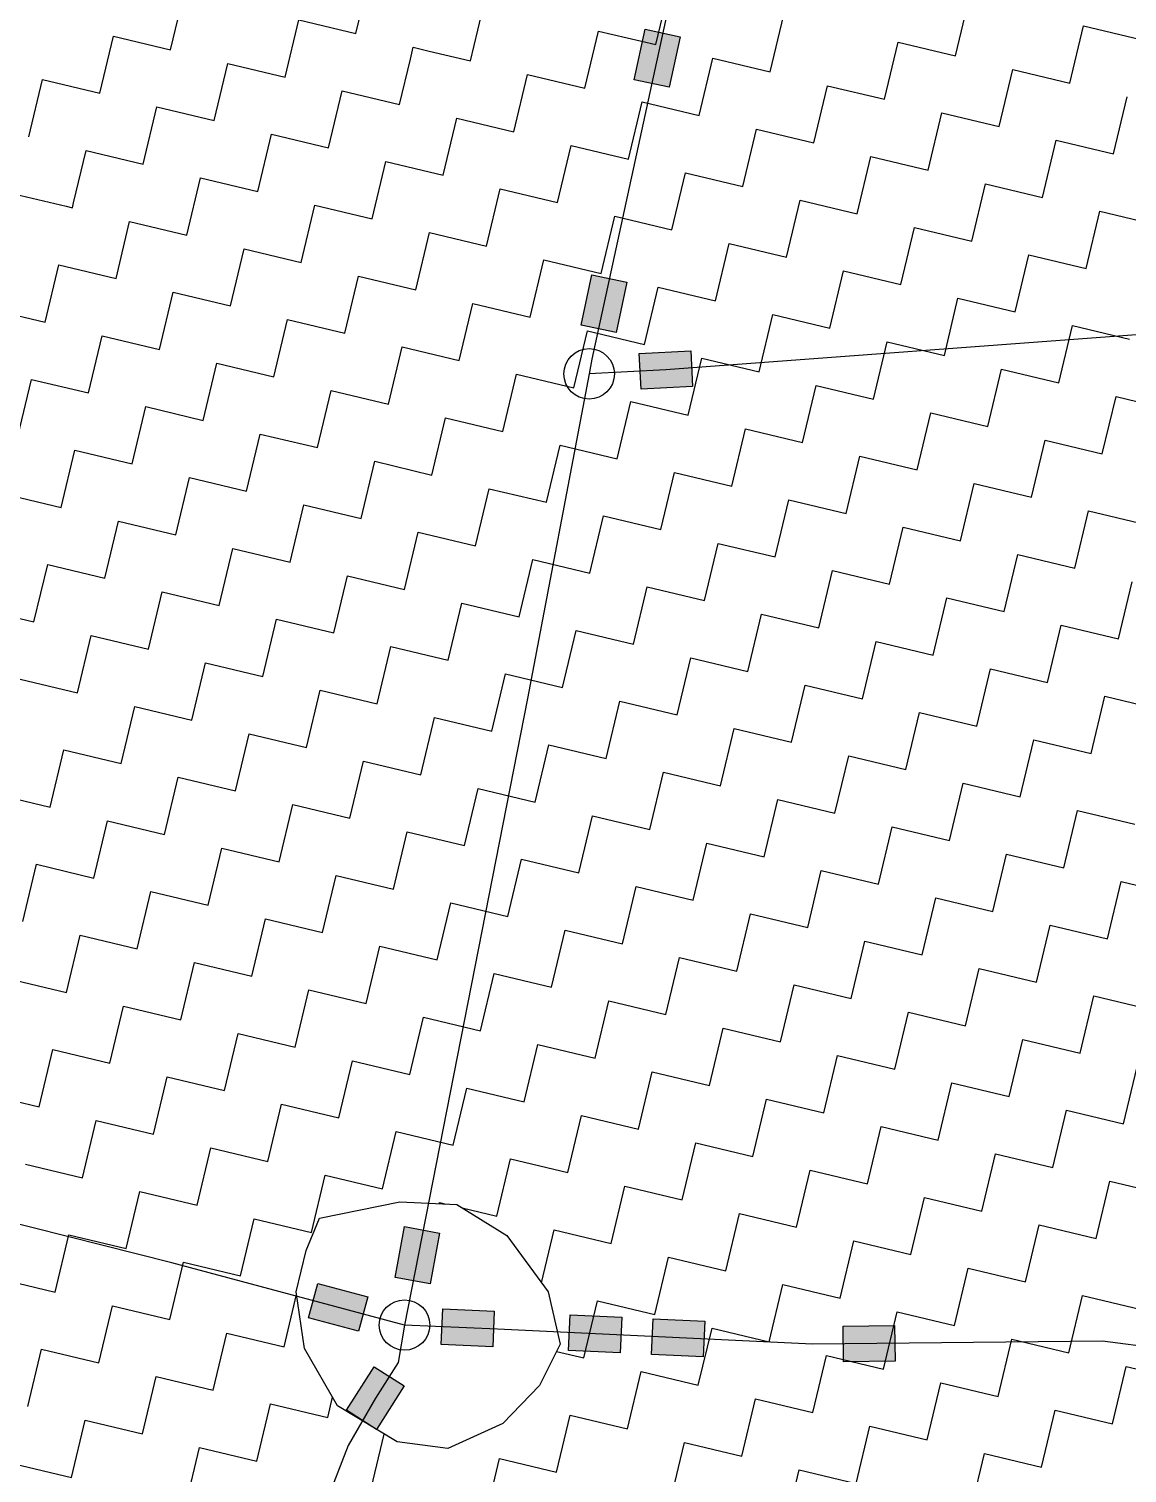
# Model space of a CAD drawing. Header units: metres. Extents: x 318142 to 321969, y 1858939 to 1863690.
# Drawn here: x 319113.6 to 319419.9, y 1860375.4 to 1860778.2 of the extents above; entities that cross this region are included whole.
import ezdxf

# ---------------------------------------------------------------- set-up
doc = ezdxf.new("R2010")
doc.units = ezdxf.units.M
doc.layers.add('POLY_HATCH', color=12, linetype='Continuous')
doc.layers.add('POLY_PARCEL', color=6, linetype='Continuous')

msp = doc.modelspace()

# ---------------------------------------------------------------- hatches: boundary and pattern name
for points in [[(319295.22, 1860776.01), (319285.49, 1860778.12), (319282.44, 1860764.06), (319292.17, 1860761.95)], [(319267.63, 1860695.59), (319277.36, 1860693.54), (319280.34, 1860707.61), (319270.6, 1860709.67)], [(319283.81, 1860687.71), (319284.32, 1860677.78), (319298.69, 1860678.52), (319298.17, 1860688.46)], [(319215.73, 1860429.97), (319225.52, 1860428.17), (319228.11, 1860442.32), (319218.33, 1860444.12)], [(319205.49, 1860414.95), (319208.07, 1860424.56), (319194.17, 1860428.28), (319191.6, 1860418.67)], [(319229.01, 1860421.16), (319228.57, 1860411.22), (319242.94, 1860410.57), (319243.38, 1860420.51)], [(319264.58, 1860419.51), (319264.11, 1860409.57), (319278.48, 1860408.88), (319278.95, 1860418.82)], [(319287.72, 1860418.4), (319287.25, 1860408.46), (319301.62, 1860407.78), (319302.09, 1860417.72)], [(319340.67, 1860416.37), (319340.78, 1860406.42), (319355.17, 1860406.59), (319355.05, 1860416.54)], [(319218.29, 1860399.68), (319209.91, 1860405.04), (319202.16, 1860392.92), (319210.55, 1860387.56)]]:
    msp.add_hatch(color=256).paths.add_polyline_path(points)

# ---------------------------------------------------------------- linework, layer by layer
for p, q in [((319282.44, 1860764.06), (319285.49, 1860778.12)), ((319285.49, 1860778.12), (319295.22, 1860776.01)), ((319295.22, 1860776.01), (319292.17, 1860761.95)), ((319292.17, 1860761.95), (319282.44, 1860764.06)), ((319267.63, 1860695.59), (319270.6, 1860709.67)), ((319270.6, 1860709.67), (319280.34, 1860707.61)), ((319280.34, 1860707.61), (319277.36, 1860693.54)), ((319277.36, 1860693.54), (319267.63, 1860695.59)), ((319283.81, 1860687.71), (319298.17, 1860688.46)), ((319284.32, 1860677.78), (319283.81, 1860687.71)), ((319298.17, 1860688.46), (319298.69, 1860678.52)), ((319298.69, 1860678.52), (319284.32, 1860677.78)), ((319215.73, 1860429.97), (319218.33, 1860444.12)), ((319218.33, 1860444.12), (319228.11, 1860442.32)), ((319228.11, 1860442.32), (319225.52, 1860428.17)), ((319191.6, 1860418.67), (319194.17, 1860428.28)), ((319194.17, 1860428.28), (319208.07, 1860424.56)), ((319225.52, 1860428.17), (319215.73, 1860429.97)), ((319208.07, 1860424.56), (319205.49, 1860414.95)), ((319205.49, 1860414.95), (319191.6, 1860418.67)), ((319228.57, 1860411.22), (319229.01, 1860421.16)), ((319229.01, 1860421.16), (319243.38, 1860420.51)), ((319243.38, 1860420.51), (319242.94, 1860410.57)), ((319264.11, 1860409.57), (319264.58, 1860419.51)), ((319264.58, 1860419.51), (319278.95, 1860418.82)), ((319278.95, 1860418.82), (319278.48, 1860408.88)), ((319287.25, 1860408.46), (319287.72, 1860418.4)), ((319287.72, 1860418.4), (319302.09, 1860417.72)), ((319302.09, 1860417.72), (319301.62, 1860407.78)), ((319340.67, 1860416.37), (319355.05, 1860416.54)), ((319340.78, 1860406.42), (319340.67, 1860416.37)), ((319355.05, 1860416.54), (319355.17, 1860406.59)), ((319242.94, 1860410.57), (319228.57, 1860411.22)), ((319278.48, 1860408.88), (319264.11, 1860409.57)), ((319301.62, 1860407.78), (319287.25, 1860408.46)), ((319355.17, 1860406.59), (319340.78, 1860406.42)), ((319202.16, 1860392.92), (319209.91, 1860405.04)), ((319209.91, 1860405.04), (319218.29, 1860399.68)), ((319218.29, 1860399.68), (319210.55, 1860387.56)), ((319210.55, 1860387.56), (319202.16, 1860392.92))]:
    msp.add_line(p, q)
for centre in [(319269.84, 1860682), (319218.34, 1860416.66)]:
    msp.add_circle(centre, 7.04)
at = {"layer": 'POLY_HATCH', "linetype": 'Continuous'}
for p, q in [((319204.8, 1860776.94), (319208.61, 1860792.9)), ((319288.41, 1860773.84), (319292.22, 1860789.8)), ((319153.11, 1860772.42), (319156.93, 1860788.38)), ((319238.76, 1860777.85), (319240.53, 1860785.28)), ((319372.01, 1860770.74), (319375.82, 1860786.7)), ((319320.32, 1860766.22), (319324.14, 1860782.17)), ((319185.03, 1860764.79), (319188.84, 1860780.75)), ((319188.84, 1860780.75), (319204.8, 1860776.94)), ((319236.72, 1860769.32), (319238.76, 1860777.85)), ((319268.64, 1860761.69), (319272.45, 1860777.65)), ((319272.45, 1860777.65), (319288.41, 1860773.84)), ((319403.93, 1860763.11), (319407.74, 1860779.07)), ((319407.74, 1860779.07), (319423.7, 1860775.26)), ((319133.34, 1860760.27), (319137.16, 1860776.23)), ((319137.16, 1860776.23), (319153.11, 1860772.42)), ((319352.24, 1860758.59), (319356.05, 1860774.55)), ((319356.05, 1860774.55), (319372.01, 1860770.74)), ((319216.95, 1860757.17), (319219.97, 1860769.82)), ((319219.97, 1860769.82), (319220.76, 1860773.13)), ((319220.76, 1860773.13), (319225.22, 1860772.06)), ((319225.22, 1860772.06), (319236.72, 1860769.32)), ((319300.55, 1860754.07), (319304.37, 1860770.03)), ((319304.37, 1860770.03), (319320.32, 1860766.22)), ((319165.26, 1860752.65), (319169.07, 1860768.61)), ((319169.07, 1860768.61), (319185.03, 1860764.79)), ((319248.87, 1860749.55), (319252.68, 1860765.51)), ((319252.68, 1860765.51), (319268.64, 1860761.69)), ((319384.16, 1860750.97), (319387.97, 1860766.93)), ((319387.97, 1860766.93), (319403.93, 1860763.11)), ((319113.57, 1860748.13), (319117.38, 1860764.08)), ((319117.38, 1860764.08), (319133.34, 1860760.27)), ((319332.47, 1860746.44), (319336.28, 1860762.4)), ((319336.28, 1860762.4), (319352.24, 1860758.59)), ((319197.18, 1860745.02), (319200.99, 1860760.98)), ((319200.99, 1860760.98), (319216.95, 1860757.17)), ((319280.78, 1860741.92), (319284.6, 1860757.88)), ((319284.6, 1860757.88), (319300.55, 1860754.07)), ((319416.08, 1860743.34), (319419.89, 1860759.3)), ((319145.49, 1860740.5), (319149.3, 1860756.46)), ((319149.3, 1860756.46), (319165.26, 1860752.65)), ((319229.1, 1860737.4), (319232.91, 1860753.36)), ((319232.91, 1860753.36), (319248.87, 1860749.55)), ((319364.39, 1860738.82), (319368.2, 1860754.78)), ((319368.2, 1860754.78), (319384.16, 1860750.97)), ((319312.7, 1860734.3), (319316.51, 1860750.26)), ((319316.51, 1860750.26), (319332.47, 1860746.44)), ((319177.41, 1860732.88), (319181.22, 1860748.84)), ((319181.22, 1860748.84), (319197.18, 1860745.02)), ((319261.01, 1860729.78), (319264.82, 1860745.73)), ((319264.82, 1860745.73), (319280.78, 1860741.92)), ((319396.31, 1860731.2), (319400.12, 1860747.16)), ((319400.12, 1860747.16), (319416.08, 1860743.34)), ((319126.03, 1860729.67), (319129.53, 1860744.31)), ((319129.53, 1860744.31), (319145.49, 1860740.5)), ((319209.32, 1860725.25), (319213.14, 1860741.21)), ((319213.14, 1860741.21), (319229.1, 1860737.4)), ((319344.62, 1860726.67), (319348.43, 1860742.63)), ((319348.43, 1860742.63), (319364.39, 1860738.82)), ((319292.93, 1860722.15), (319296.74, 1860738.11)), ((319296.74, 1860738.11), (319312.7, 1860734.3)), ((319157.64, 1860720.73), (319161.45, 1860736.69)), ((319161.45, 1860736.69), (319177.41, 1860732.88)), ((319241.24, 1860717.63), (319245.05, 1860733.59)), ((319245.05, 1860733.59), (319261.01, 1860729.78)), ((319376.54, 1860719.05), (319380.35, 1860735.01)), ((319380.35, 1860735.01), (319396.31, 1860731.2)), ((319109.76, 1860732.17), (319123.94, 1860728.78)), ((319125.72, 1860728.36), (319126.03, 1860729.67)), ((319189.55, 1860713.11), (319193.37, 1860729.07)), ((319193.37, 1860729.07), (319209.32, 1860725.25)), ((319324.85, 1860714.53), (319328.66, 1860730.49)), ((319328.66, 1860730.49), (319344.62, 1860726.67)), ((319123.94, 1860728.78), (319125.72, 1860728.36)), ((319273.16, 1860710.01), (319276.97, 1860725.96)), ((319276.97, 1860725.96), (319292.93, 1860722.15)), ((319408.45, 1860711.43), (319412.26, 1860727.38)), ((319412.26, 1860727.38), (319428.22, 1860723.57)), ((319137.87, 1860708.58), (319141.68, 1860724.54)), ((319141.68, 1860724.54), (319157.64, 1860720.73)), ((319221.47, 1860705.48), (319225.28, 1860721.44)), ((319225.28, 1860721.44), (319241.24, 1860717.63)), ((319356.76, 1860706.9), (319360.58, 1860722.86)), ((319360.58, 1860722.86), (319376.54, 1860719.05)), ((319169.78, 1860700.96), (319173.59, 1860716.92)), ((319173.59, 1860716.92), (319189.55, 1860713.11)), ((319305.08, 1860702.38), (319308.89, 1860718.34)), ((319308.89, 1860718.34), (319324.85, 1860714.53)), ((319253.39, 1860697.86), (319257.2, 1860713.82)), ((319257.2, 1860713.82), (319273.16, 1860710.01)), ((319388.68, 1860699.28), (319392.49, 1860715.24)), ((319392.49, 1860715.24), (319408.45, 1860711.43)), ((319118.09, 1860696.44), (319121.91, 1860712.4)), ((319121.91, 1860712.4), (319137.87, 1860708.58)), ((319201.7, 1860693.34), (319205.51, 1860709.29)), ((319205.51, 1860709.29), (319221.47, 1860705.48)), ((319336.99, 1860694.76), (319340.81, 1860710.72)), ((319340.81, 1860710.72), (319356.76, 1860706.9)), ((319150.01, 1860688.81), (319153.82, 1860704.77)), ((319153.82, 1860704.77), (319169.78, 1860700.96)), ((319285.31, 1860690.23), (319289.12, 1860706.19)), ((319289.12, 1860706.19), (319305.08, 1860702.38)), ((319233.62, 1860685.71), (319237.43, 1860701.67)), ((319237.43, 1860701.67), (319253.39, 1860697.86)), ((319368.91, 1860687.13), (319372.72, 1860703.09)), ((319372.72, 1860703.09), (319388.68, 1860699.28)), ((319102.14, 1860700.25), (319118.09, 1860696.44)), ((319181.93, 1860681.19), (319185.74, 1860697.15)), ((319185.74, 1860697.15), (319201.7, 1860693.34)), ((319317.22, 1860682.61), (319321.04, 1860698.57)), ((319321.04, 1860698.57), (319336.99, 1860694.76)), ((319130.24, 1860676.67), (319134.05, 1860692.63)), ((319134.05, 1860692.63), (319150.01, 1860688.81)), ((319265.53, 1860678.09), (319269.35, 1860694.05)), ((319269.35, 1860694.05), (319285.31, 1860690.23)), ((319400.83, 1860679.51), (319404.64, 1860695.47)), ((319404.64, 1860695.47), (319420.6, 1860691.65)), ((319213.85, 1860673.57), (319217.66, 1860689.52)), ((319217.66, 1860689.52), (319233.62, 1860685.71)), ((319349.14, 1860674.99), (319352.95, 1860690.94)), ((319352.95, 1860690.94), (319368.91, 1860687.13)), ((319162.16, 1860669.04), (319165.97, 1860685)), ((319165.97, 1860685), (319181.93, 1860681.19)), ((319297.45, 1860670.46), (319301.26, 1860686.42)), ((319301.26, 1860686.42), (319317.22, 1860682.61)), ((319245.76, 1860665.94), (319249.58, 1860681.9)), ((319249.58, 1860681.9), (319265.53, 1860678.09)), ((319381.06, 1860667.36), (319384.87, 1860683.32)), ((319384.87, 1860683.32), (319400.83, 1860679.51)), ((319110.47, 1860664.52), (319114.28, 1860680.48)), ((319114.28, 1860680.48), (319130.24, 1860676.67)), ((319194.08, 1860661.42), (319197.89, 1860677.38)), ((319197.89, 1860677.38), (319213.85, 1860673.57)), ((319329.37, 1860662.84), (319333.18, 1860678.8)), ((319333.18, 1860678.8), (319349.14, 1860674.99)), ((319142.39, 1860656.9), (319146.2, 1860672.86)), ((319146.2, 1860672.86), (319162.16, 1860669.04)), ((319277.68, 1860658.32), (319281.49, 1860674.28)), ((319281.49, 1860674.28), (319297.45, 1860670.46)), ((319412.97, 1860659.74), (319416.79, 1860675.7)), ((319416.79, 1860675.7), (319432.75, 1860671.88)), ((319225.99, 1860653.79), (319229.81, 1860669.75)), ((319229.81, 1860669.75), (319245.76, 1860665.94)), ((319361.29, 1860655.22), (319365.1, 1860671.17)), ((319365.1, 1860671.17), (319381.06, 1860667.36)), ((319174.31, 1860649.27), (319178.12, 1860665.23)), ((319178.12, 1860665.23), (319194.08, 1860661.42)), ((319309.6, 1860650.69), (319313.41, 1860666.65)), ((319313.41, 1860666.65), (319329.37, 1860662.84)), ((319122.62, 1860644.75), (319126.43, 1860660.71)), ((319126.43, 1860660.71), (319142.39, 1860656.9)), ((319257.91, 1860646.17), (319261.72, 1860662.13)), ((319261.72, 1860662.13), (319277.68, 1860658.32)), ((319393.2, 1860647.59), (319397.02, 1860663.55)), ((319397.02, 1860663.55), (319412.97, 1860659.74)), ((319206.22, 1860641.65), (319210.03, 1860657.61)), ((319210.03, 1860657.61), (319225.99, 1860653.79)), ((319341.52, 1860643.07), (319345.33, 1860659.03)), ((319345.33, 1860659.03), (319361.29, 1860655.22)), ((319154.53, 1860637.13), (319158.35, 1860653.08)), ((319158.35, 1860653.08), (319174.31, 1860649.27)), ((319289.83, 1860638.55), (319293.64, 1860654.5)), ((319293.64, 1860654.5), (319309.6, 1860650.69)), ((319106.66, 1860648.56), (319122.62, 1860644.75)), ((319238.14, 1860634.02), (319241.95, 1860649.98)), ((319241.95, 1860649.98), (319257.91, 1860646.17)), ((319373.43, 1860635.44), (319377.25, 1860651.4)), ((319377.25, 1860651.4), (319393.2, 1860647.59)), ((319186.45, 1860629.5), (319190.26, 1860645.46)), ((319190.26, 1860645.46), (319206.22, 1860641.65)), ((319321.75, 1860630.92), (319325.56, 1860646.88)), ((319325.56, 1860646.88), (319341.52, 1860643.07)), ((319134.76, 1860624.98), (319138.58, 1860640.94)), ((319138.58, 1860640.94), (319154.53, 1860637.13)), ((319270.06, 1860626.4), (319273.87, 1860642.36)), ((319273.87, 1860642.36), (319289.83, 1860638.55)), ((319405.35, 1860627.82), (319409.16, 1860643.78)), ((319409.16, 1860643.78), (319425.12, 1860639.97)), ((319218.37, 1860621.88), (319222.18, 1860637.84)), ((319222.18, 1860637.84), (319238.14, 1860634.02)), ((319353.66, 1860623.3), (319357.47, 1860639.26)), ((319357.47, 1860639.26), (319373.43, 1860635.44)), ((319166.68, 1860617.35), (319170.49, 1860633.31)), ((319170.49, 1860633.31), (319186.45, 1860629.5)), ((319301.97, 1860618.78), (319305.79, 1860634.73)), ((319305.79, 1860634.73), (319321.75, 1860630.92)), ((319114.99, 1860612.83), (319118.81, 1860628.79)), ((319118.81, 1860628.79), (319134.76, 1860624.98)), ((319250.29, 1860614.25), (319254.1, 1860630.21)), ((319254.1, 1860630.21), (319270.06, 1860626.4)), ((319385.58, 1860615.67), (319389.39, 1860631.63)), ((319389.39, 1860631.63), (319405.35, 1860627.82)), ((319198.6, 1860609.73), (319202.41, 1860625.69)), ((319202.41, 1860625.69), (319218.37, 1860621.88)), ((319333.89, 1860611.15), (319337.7, 1860627.11)), ((319337.7, 1860627.11), (319353.66, 1860623.3)), ((319146.91, 1860605.21), (319150.72, 1860621.17)), ((319150.72, 1860621.17), (319166.68, 1860617.35)), ((319282.2, 1860606.63), (319286.02, 1860622.59)), ((319286.02, 1860622.59), (319301.97, 1860618.78)), ((319417.5, 1860608.05), (319421.31, 1860624.01)), ((319099.03, 1860616.64), (319114.99, 1860612.83)), ((319230.52, 1860602.11), (319234.33, 1860618.07)), ((319234.33, 1860618.07), (319250.29, 1860614.25)), ((319365.81, 1860603.53), (319369.62, 1860619.49)), ((319369.62, 1860619.49), (319385.58, 1860615.67)), ((319178.83, 1860597.58), (319182.64, 1860613.54)), ((319182.64, 1860613.54), (319198.6, 1860609.73)), ((319314.12, 1860599), (319317.93, 1860614.96)), ((319317.93, 1860614.96), (319333.89, 1860611.15)), ((319127.14, 1860593.06), (319130.95, 1860609.02)), ((319130.95, 1860609.02), (319146.91, 1860605.21)), ((319262.43, 1860594.48), (319266.25, 1860610.44)), ((319266.25, 1860610.44), (319282.2, 1860606.63)), ((319397.73, 1860595.9), (319401.54, 1860611.86)), ((319401.54, 1860611.86), (319417.5, 1860608.05)), ((319210.74, 1860589.96), (319214.56, 1860605.92)), ((319214.56, 1860605.92), (319230.52, 1860602.11)), ((319346.04, 1860591.38), (319349.85, 1860607.34)), ((319349.85, 1860607.34), (319365.81, 1860603.53)), ((319159.06, 1860585.44), (319162.87, 1860601.4)), ((319162.87, 1860601.4), (319178.83, 1860597.58)), ((319294.35, 1860586.86), (319298.16, 1860602.82)), ((319298.16, 1860602.82), (319314.12, 1860599)), ((319111.18, 1860596.87), (319127.14, 1860593.06)), ((319242.66, 1860582.34), (319246.47, 1860598.29)), ((319246.47, 1860598.29), (319262.43, 1860594.48)), ((319377.96, 1860583.76), (319381.77, 1860599.72)), ((319381.77, 1860599.72), (319397.73, 1860595.9)), ((319190.97, 1860577.81), (319194.79, 1860593.77)), ((319194.79, 1860593.77), (319210.74, 1860589.96)), ((319326.27, 1860579.23), (319330.08, 1860595.19)), ((319330.08, 1860595.19), (319346.04, 1860591.38)), ((319409.87, 1860576.13), (319413.69, 1860592.09)), ((319413.69, 1860592.09), (319429.64, 1860588.28)), ((319139.29, 1860573.29), (319143.1, 1860589.25)), ((319143.1, 1860589.25), (319159.06, 1860585.44)), ((319274.58, 1860574.71), (319278.39, 1860590.67)), ((319278.39, 1860590.67), (319294.35, 1860586.86)), ((319222.89, 1860570.19), (319226.7, 1860586.15)), ((319226.7, 1860586.15), (319242.66, 1860582.34)), ((319358.19, 1860571.61), (319362, 1860587.57)), ((319362, 1860587.57), (319377.96, 1860583.76)), ((319171.2, 1860565.67), (319175.02, 1860581.63)), ((319175.02, 1860581.63), (319190.97, 1860577.81)), ((319306.5, 1860567.09), (319310.31, 1860583.05)), ((319310.31, 1860583.05), (319326.27, 1860579.23)), ((319390.1, 1860563.99), (319393.91, 1860579.94)), ((319393.91, 1860579.94), (319409.87, 1860576.13)), ((319119.52, 1860561.14), (319123.33, 1860577.1)), ((319123.33, 1860577.1), (319139.29, 1860573.29)), ((319254.81, 1860562.57), (319258.62, 1860578.52)), ((319258.62, 1860578.52), (319274.58, 1860574.71)), ((319203.12, 1860558.04), (319206.93, 1860574)), ((319206.93, 1860574), (319222.89, 1860570.19)), ((319338.41, 1860559.46), (319342.23, 1860575.42)), ((319342.23, 1860575.42), (319358.19, 1860571.61)), ((319151.43, 1860553.52), (319155.24, 1860569.48)), ((319155.24, 1860569.48), (319171.2, 1860565.67)), ((319286.73, 1860554.94), (319290.54, 1860570.9)), ((319290.54, 1860570.9), (319306.5, 1860567.09)), ((319370.33, 1860551.84), (319374.14, 1860567.8)), ((319374.14, 1860567.8), (319390.1, 1860563.99)), ((319103.56, 1860564.96), (319119.52, 1860561.14)), ((319235.04, 1860550.42), (319238.85, 1860566.38)), ((319238.85, 1860566.38), (319254.81, 1860562.57)), ((319183.35, 1860545.9), (319187.16, 1860561.85)), ((319187.16, 1860561.85), (319203.12, 1860558.04)), ((319318.64, 1860547.32), (319322.46, 1860563.28)), ((319322.46, 1860563.28), (319338.41, 1860559.46)), ((319402.25, 1860544.21), (319406.06, 1860560.17)), ((319406.06, 1860560.17), (319422.02, 1860556.36)), ((319131.66, 1860541.37), (319135.47, 1860557.33)), ((319135.47, 1860557.33), (319151.43, 1860553.52)), ((319266.96, 1860542.79), (319270.77, 1860558.75)), ((319270.77, 1860558.75), (319286.73, 1860554.94)), ((319350.56, 1860539.69), (319354.37, 1860555.65)), ((319354.37, 1860555.65), (319370.33, 1860551.84)), ((319215.27, 1860538.27), (319219.08, 1860554.23)), ((319219.08, 1860554.23), (319235.04, 1860550.42)), ((319163.58, 1860533.75), (319167.39, 1860549.71)), ((319167.39, 1860549.71), (319183.35, 1860545.9)), ((319298.87, 1860535.17), (319302.68, 1860551.13)), ((319302.68, 1860551.13), (319318.64, 1860547.32)), ((319382.48, 1860532.07), (319386.29, 1860548.03)), ((319386.29, 1860548.03), (319402.25, 1860544.21)), ((319111.89, 1860529.23), (319115.7, 1860545.19)), ((319115.7, 1860545.19), (319131.66, 1860541.37)), ((319247.18, 1860530.65), (319251, 1860546.61)), ((319251, 1860546.61), (319266.96, 1860542.79)), ((319195.5, 1860526.13), (319199.31, 1860542.08)), ((319199.31, 1860542.08), (319215.27, 1860538.27)), ((319330.79, 1860527.55), (319334.6, 1860543.5)), ((319334.6, 1860543.5), (319350.56, 1860539.69)), ((319414.4, 1860524.44), (319418.21, 1860540.4)), ((319418.21, 1860540.4), (319434.17, 1860536.59)), ((319143.81, 1860521.6), (319147.62, 1860537.56)), ((319147.62, 1860537.56), (319163.58, 1860533.75)), ((319279.1, 1860523.02), (319282.91, 1860538.98)), ((319282.91, 1860538.98), (319298.87, 1860535.17)), ((319362.71, 1860519.92), (319366.52, 1860535.88)), ((319366.52, 1860535.88), (319382.48, 1860532.07)), ((319227.41, 1860518.5), (319231.23, 1860534.46)), ((319231.23, 1860534.46), (319247.18, 1860530.65)), ((319175.73, 1860513.98), (319179.54, 1860529.94)), ((319179.54, 1860529.94), (319195.5, 1860526.13)), ((319311.02, 1860515.4), (319314.83, 1860531.36)), ((319314.83, 1860531.36), (319330.79, 1860527.55)), ((319394.62, 1860512.3), (319398.44, 1860528.26)), ((319398.44, 1860528.26), (319414.4, 1860524.44)), ((319124.04, 1860509.46), (319127.85, 1860525.42)), ((319127.85, 1860525.42), (319143.81, 1860521.6)), ((319259.33, 1860510.88), (319263.14, 1860526.84)), ((319263.14, 1860526.84), (319279.1, 1860523.02)), ((319342.94, 1860507.78), (319346.75, 1860523.73)), ((319346.75, 1860523.73), (319362.71, 1860519.92)), ((319207.64, 1860506.35), (319211.46, 1860522.31)), ((319211.46, 1860522.31), (319227.41, 1860518.5)), ((319155.96, 1860501.83), (319159.77, 1860517.79)), ((319159.77, 1860517.79), (319175.73, 1860513.98)), ((319291.25, 1860503.25), (319295.06, 1860519.21)), ((319295.06, 1860519.21), (319311.02, 1860515.4)), ((319374.85, 1860500.15), (319378.67, 1860516.11)), ((319378.67, 1860516.11), (319394.62, 1860512.3)), ((319108.08, 1860513.27), (319124.04, 1860509.46)), ((319239.56, 1860498.73), (319243.37, 1860514.69)), ((319243.37, 1860514.69), (319259.33, 1860510.88)), ((319323.17, 1860495.63), (319326.98, 1860511.59)), ((319326.98, 1860511.59), (319342.94, 1860507.78)), ((319187.87, 1860494.21), (319191.68, 1860510.17)), ((319191.68, 1860510.17), (319207.64, 1860506.35)), ((319406.77, 1860492.53), (319410.58, 1860508.49)), ((319410.58, 1860508.49), (319426.54, 1860504.67)), ((319136.18, 1860489.69), (319140, 1860505.64)), ((319140, 1860505.64), (319155.96, 1860501.83)), ((319271.48, 1860491.11), (319275.29, 1860507.06)), ((319275.29, 1860507.06), (319291.25, 1860503.25)), ((319355.08, 1860488), (319358.9, 1860503.96)), ((319358.9, 1860503.96), (319374.85, 1860500.15)), ((319219.79, 1860486.58), (319223.6, 1860502.54)), ((319223.6, 1860502.54), (319239.56, 1860498.73)), ((319303.4, 1860483.48), (319307.21, 1860499.44)), ((319307.21, 1860499.44), (319323.17, 1860495.63)), ((319168.1, 1860482.06), (319171.91, 1860498.02)), ((319171.91, 1860498.02), (319187.87, 1860494.21)), ((319387, 1860480.38), (319390.81, 1860496.34)), ((319390.81, 1860496.34), (319406.77, 1860492.53)), ((319116.41, 1860477.54), (319120.23, 1860493.5)), ((319120.23, 1860493.5), (319136.18, 1860489.69)), ((319251.71, 1860478.96), (319255.52, 1860494.92)), ((319255.52, 1860494.92), (319271.48, 1860491.11)), ((319335.31, 1860475.86), (319339.12, 1860491.82)), ((319339.12, 1860491.82), (319355.08, 1860488)), ((319200.02, 1860474.44), (319203.83, 1860490.4)), ((319203.83, 1860490.4), (319219.79, 1860486.58)), ((319283.62, 1860471.34), (319287.44, 1860487.29)), ((319287.44, 1860487.29), (319303.4, 1860483.48)), ((319418.92, 1860472.76), (319422.73, 1860488.71)), ((319148.33, 1860469.91), (319152.14, 1860485.87)), ((319152.14, 1860485.87), (319168.1, 1860482.06)), ((319367.23, 1860468.23), (319371.04, 1860484.19)), ((319371.04, 1860484.19), (319387, 1860480.38)), ((319100.45, 1860481.35), (319116.41, 1860477.54)), ((319231.94, 1860466.81), (319235.75, 1860482.77)), ((319235.75, 1860482.77), (319251.71, 1860478.96)), ((319315.54, 1860463.71), (319319.35, 1860479.67)), ((319319.35, 1860479.67), (319335.31, 1860475.86)), ((319180.25, 1860462.29), (319184.06, 1860478.25)), ((319184.06, 1860478.25), (319200.02, 1860474.44)), ((319263.85, 1860459.19), (319267.67, 1860475.15)), ((319267.67, 1860475.15), (319283.62, 1860471.34)), ((319399.15, 1860460.61), (319402.96, 1860476.57)), ((319402.96, 1860476.57), (319418.92, 1860472.76)), ((319128.56, 1860457.77), (319132.37, 1860473.73)), ((319132.37, 1860473.73), (319148.33, 1860469.91)), ((319347.46, 1860456.09), (319351.27, 1860472.05)), ((319351.27, 1860472.05), (319367.23, 1860468.23)), ((319212.17, 1860454.67), (319215.98, 1860470.63)), ((319215.98, 1860470.63), (319231.94, 1860466.81)), ((319295.77, 1860451.56), (319299.58, 1860467.52)), ((319299.58, 1860467.52), (319315.54, 1860463.71)), ((319160.48, 1860450.14), (319164.29, 1860466.1)), ((319164.29, 1860466.1), (319180.25, 1860462.29)), ((319244.08, 1860447.04), (319247.89, 1860463)), ((319247.89, 1860463), (319263.85, 1860459.19)), ((319379.38, 1860448.46), (319383.19, 1860464.42)), ((319383.19, 1860464.42), (319399.15, 1860460.61)), ((319112.6, 1860461.58), (319128.56, 1860457.77)), ((319327.69, 1860443.94), (319331.5, 1860459.9)), ((319331.5, 1860459.9), (319347.46, 1860456.09)), ((319192.39, 1860442.52), (319196.21, 1860458.48)), ((319196.21, 1860458.48), (319212.17, 1860454.67)), ((319276, 1860439.42), (319279.81, 1860455.38)), ((319279.81, 1860455.38), (319295.77, 1860451.56)), ((319411.29, 1860440.84), (319415.11, 1860456.8)), ((319415.11, 1860456.8), (319431.06, 1860452.99)), ((319140.71, 1860438), (319144.52, 1860453.96)), ((319144.52, 1860453.96), (319160.48, 1860450.14)), ((319359.61, 1860436.32), (319363.42, 1860452.28)), ((319363.42, 1860452.28), (319379.38, 1860448.46)), ((319228.04, 1860450.52), (319228.12, 1860450.85)), ((319228.12, 1860450.85), (319229.88, 1860450.43)), ((319234.43, 1860449.35), (319244.08, 1860447.04)), ((319307.92, 1860431.79), (319311.73, 1860447.75)), ((319311.73, 1860447.75), (319327.69, 1860443.94)), ((319172.62, 1860430.37), (319176.44, 1860446.33)), ((319176.44, 1860446.33), (319192.39, 1860442.52)), ((319256.51, 1860428.45), (319260.04, 1860443.23)), ((319260.04, 1860443.23), (319276, 1860439.42)), ((319391.52, 1860428.69), (319395.34, 1860444.65)), ((319395.34, 1860444.65), (319411.29, 1860440.84)), ((319120.94, 1860425.85), (319124.75, 1860441.81)), ((319124.75, 1860441.81), (319140.71, 1860438)), ((319339.83, 1860424.17), (319343.65, 1860440.13)), ((319343.65, 1860440.13), (319359.61, 1860436.32)), ((319288.15, 1860419.65), (319291.96, 1860435.61)), ((319291.96, 1860435.61), (319307.92, 1860431.79)), ((319152.85, 1860418.23), (319156.67, 1860434.19)), ((319156.67, 1860434.19), (319172.62, 1860430.37)), ((319371.75, 1860416.55), (319375.56, 1860432.5)), ((319375.56, 1860432.5), (319391.52, 1860428.69)), ((319104.98, 1860429.66), (319120.94, 1860425.85)), ((319320.06, 1860412.02), (319323.88, 1860427.98)), ((319323.88, 1860427.98), (319339.83, 1860424.17)), ((319184.77, 1860410.6), (319188.25, 1860425.18)), ((319268.38, 1860407.5), (319272.19, 1860423.46)), ((319272.19, 1860423.46), (319288.15, 1860419.65)), ((319403.67, 1860408.92), (319407.48, 1860424.88)), ((319407.48, 1860424.88), (319423.44, 1860421.07)), ((319133.08, 1860406.08), (319136.89, 1860422.04)), ((319136.89, 1860422.04), (319152.85, 1860418.23)), ((319351.98, 1860404.4), (319355.79, 1860420.36)), ((319355.79, 1860420.36), (319371.75, 1860416.55)), ((319300.29, 1860399.88), (319304.11, 1860415.84)), ((319304.11, 1860415.84), (319320.06, 1860412.02)), ((319165, 1860398.46), (319168.81, 1860414.41)), ((319168.81, 1860414.41), (319184.77, 1860410.6)), ((319383.9, 1860396.77), (319387.71, 1860412.73)), ((319387.71, 1860412.73), (319403.67, 1860408.92)), ((319113.31, 1860393.93), (319117.12, 1860409.89)), ((319117.12, 1860409.89), (319133.08, 1860406.08)), ((319260.75, 1860409.32), (319268.38, 1860407.5)), ((319332.21, 1860392.25), (319336.02, 1860408.21)), ((319336.02, 1860408.21), (319351.98, 1860404.4)), ((319280.52, 1860387.73), (319284.33, 1860403.69)), ((319284.33, 1860403.69), (319300.29, 1860399.88)), ((319415.82, 1860389.15), (319419.63, 1860405.11)), ((319419.63, 1860405.11), (319435.59, 1860401.3)), ((319145.23, 1860386.31), (319149.04, 1860402.27)), ((319149.04, 1860402.27), (319165, 1860398.46)), ((319364.13, 1860384.63), (319367.94, 1860400.59)), ((319367.94, 1860400.59), (319383.9, 1860396.77)), ((319177.15, 1860378.69), (319180.96, 1860394.64)), ((319180.96, 1860394.64), (319196.92, 1860390.83)), ((319196.92, 1860390.83), (319198.28, 1860396.54)), ((319312.44, 1860380.11), (319316.25, 1860396.06)), ((319316.25, 1860396.06), (319332.21, 1860392.25)), ((319260.75, 1860375.58), (319264.56, 1860391.54)), ((319264.56, 1860391.54), (319280.52, 1860387.73)), ((319396.05, 1860377), (319399.86, 1860392.96)), ((319399.86, 1860392.96), (319415.82, 1860389.15)), ((319125.46, 1860374.16), (319129.27, 1860390.12)), ((319129.27, 1860390.12), (319145.23, 1860386.31)), ((319344.36, 1860372.48), (319348.17, 1860388.44)), ((319348.17, 1860388.44), (319364.13, 1860384.63)), ((319157.38, 1860366.54), (319161.19, 1860382.5)), ((319161.19, 1860382.5), (319177.15, 1860378.69)), ((319209.06, 1860371.06), (319212.7, 1860386.27)), ((319292.67, 1860367.96), (319296.48, 1860383.92)), ((319296.48, 1860383.92), (319312.44, 1860380.11)), ((319240.98, 1860363.44), (319244.79, 1860379.4)), ((319244.79, 1860379.4), (319260.75, 1860375.58)), ((319376.27, 1860364.86), (319380.09, 1860380.82)), ((319380.09, 1860380.82), (319396.05, 1860377)), ((319109.5, 1860377.98), (319125.46, 1860374.16)), ((319324.59, 1860360.34), (319328.4, 1860376.29)), ((319328.4, 1860376.29), (319344.36, 1860372.48))]:
    msp.add_line(p, q, dxfattribs=at)
at = {"layer": 'POLY_HATCH'}
for p, q in [((319194.59, 1860446.48), (319217.05, 1860451.03)), ((319217.05, 1860451.03), (319232.91, 1860450.29)), ((319232.91, 1860450.29), (319246.87, 1860441.62)), ((319190.91, 1860437.44), (319194.59, 1860446.48)), ((319246.87, 1860441.62), (319258.38, 1860425.9)), ((319188.15, 1860425.89), (319190.91, 1860437.44)), ((319190.48, 1860410.08), (319188.15, 1860425.89)), ((319258.38, 1860425.9), (319261.78, 1860411.36)), ((319261.78, 1860411.36), (319255.96, 1860399.78)), ((319199.65, 1860394.16), (319190.48, 1860410.08)), ((319255.96, 1860399.78), (319245.8, 1860389.23)), ((319216.33, 1860384.07), (319199.65, 1860394.16)), ((319245.8, 1860389.23), (319230.39, 1860382.24)), ((319230.39, 1860382.24), (319216.33, 1860384.07))]:
    msp.add_line(p, q, dxfattribs=at)
at = {"layer": 'POLY_PARCEL'}
for p, q in [((319293.62, 1860792.12), (319270.63, 1860686.13)), ((319702.57, 1860713.69), (319291.25, 1860683.12)), ((319270.63, 1860686.13), (319269.84, 1860682)), ((319269.84, 1860682), (319252.67, 1860591.48)), ((319291.25, 1860683.12), (319269.84, 1860682)), ((319252.67, 1860591.48), (319218.34, 1860416.66)), ((319153.47, 1860434.03), (318987.7, 1860475.76)), ((319218.34, 1860416.66), (319153.47, 1860434.03)), ((319218.34, 1860416.66), (319216.54, 1860406.17)), ((319244.27, 1860415.49), (319218.34, 1860416.66)), ((319332.15, 1860411.3), (319244.27, 1860415.49)), ((319413.02, 1860412.21), (319332.15, 1860411.3)), ((319466.31, 1860405.12), (319413.02, 1860412.21)), ((319216.54, 1860406.17), (319210.23, 1860396.3)), ((319210.23, 1860396.3), (319202.64, 1860383.02)), ((319202.64, 1860383.02), (319183.63, 1860334.6))]:
    msp.add_line(p, q, dxfattribs=at)

doc.saveas('drawing.dxf')
